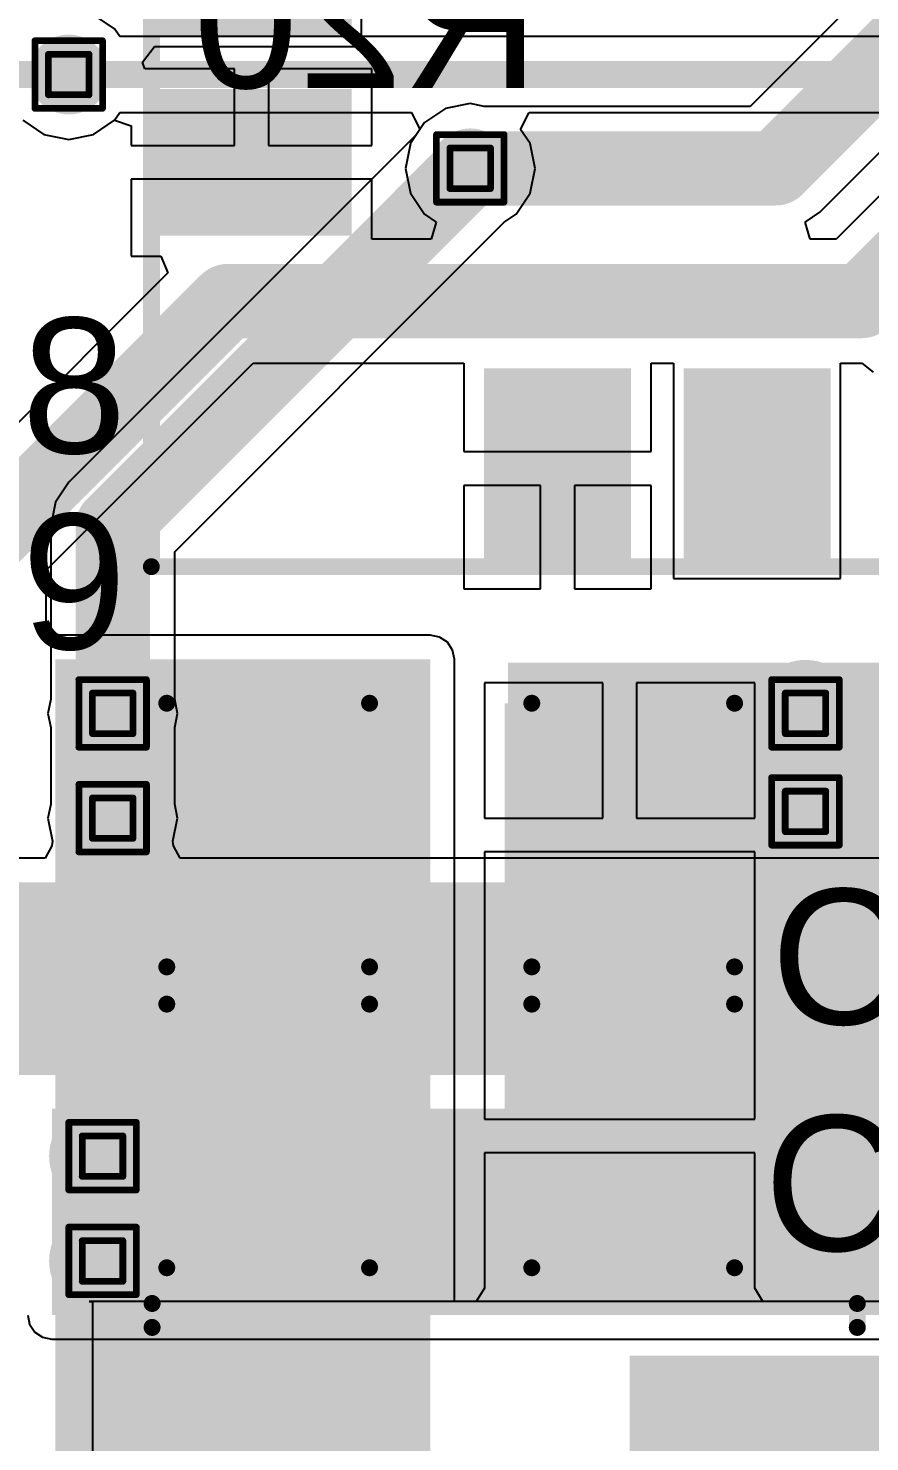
# Model space of a CAD drawing. Header units: inches. Extents: x -8 to 210, y -39 to 109.
# Drawn here: x 62.28 to 68.61, y 17.79 to 28.41 of the extents above; entities that cross this region are included whole.
import ezdxf

# ---------------------------------------------------------------- set-up
doc = ezdxf.new("R2010")
doc.units = ezdxf.units.IN
for name, color, linetype in [('Bottom Layer', 5, 'Continuous'), ('Bottom Overlay', 54, 'Continuous'), ('Bottom Solder', 6, 'Continuous'), ('Drill Drawing', 1, 'Continuous'), ('Top Layer', 1, 'Continuous'), ('Top Overlay', 2, 'Continuous'), ('Top Paste', 8, 'Continuous'), ('Top Solder', 216, 'Continuous'), ('Via Holes', 16, 'Continuous')]:
    doc.layers.add(name, color=color, linetype=linetype)
doc.styles.add('Arial', font='', dxfattribs={"height": 0.2})
doc.styles.get('Arial').set_extended_font_data('Arial')

# ---------------------------------------------------------------- blocks, each defined once
blk = doc.blocks.new('VLS5045EX_100M_H_12')
at = {"layer": 'Top Layer'}
for points in [[(-3.05, 2), (-1.05, 2), (-1.05, -2), (-3.05, -2)], [(1.05, 2), (3.05, 2), (3.05, -2), (1.05, -2)]]:
    blk.add_hatch(color=1, dxfattribs=at).paths.add_polyline_path(points)
at = {"layer": 'Top Paste'}
for points in [[(-3.05, 2), (-1.05, 2), (-1.05, -2), (-3.05, -2)], [(1.05, 2), (3.05, 2), (3.05, -2), (1.05, -2)]]:
    blk.add_hatch(color=8, dxfattribs=at).paths.add_polyline_path(points)
at = {"layer": 'Top Solder'}
for points in [[(-3.152, 2.102), (-0.948, 2.102), (-0.948, -2.102), (-3.152, -2.102)], [(0.948, 2.102), (3.152, 2.102), (3.152, -2.102), (0.948, -2.102)]]:
    blk.add_hatch(color=216, dxfattribs=at).paths.add_polyline_path(points)
at = {"layer": 'Top Overlay'}
for points in [[(2.65, 2.5, 0.127, 0.127, 0), (-2.65, 2.5, 0.127, 0.127, 0)], [(-2.65, 2.5, 0.127, 0.127, 0), (-2.65, 2.32, 0.127, 0.127, 0)], [(2.65, 2.5, 0.127, 0.127, 0), (2.65, 2.32, 0.127, 0.127, 0)], [(-2.65, -2.32, 0.127, 0.127, 0), (-2.65, -2.5, 0.127, 0.127, 0)], [(2.65, -2.32, 0.127, 0.127, 0), (2.65, -2.5, 0.127, 0.127, 0)], [(2.65, -2.5, 0.127, 0.127, 0), (-2.65, -2.5, 0.127, 0.127, 0)]]:
    blk.add_lwpolyline(points, format="xyseb", dxfattribs=at)
for points in [[(-2.682, 2.5, 0.0635, 0.0635, 1), (-2.618, 2.5, 0.0635, 0.0635, 1)], [(-2.682, 2.5, 0.0635, 0.0635, 1), (-2.618, 2.5, 0.0635, 0.0635, 1)], [(2.618, 2.5, 0.0635, 0.0635, 1), (2.682, 2.5, 0.0635, 0.0635, 1)], [(2.618, 2.5, 0.0635, 0.0635, 1), (2.682, 2.5, 0.0635, 0.0635, 1)], [(-2.682, 2.32, 0.0635, 0.0635, 1), (-2.618, 2.32, 0.0635, 0.0635, 1)], [(2.618, 2.32, 0.0635, 0.0635, 1), (2.682, 2.32, 0.0635, 0.0635, 1)], [(-2.682, -2.32, 0.0635, 0.0635, 1), (-2.618, -2.32, 0.0635, 0.0635, 1)], [(2.618, -2.32, 0.0635, 0.0635, 1), (2.682, -2.32, 0.0635, 0.0635, 1)], [(-2.682, -2.5, 0.0635, 0.0635, 1), (-2.618, -2.5, 0.0635, 0.0635, 1)], [(-2.682, -2.5, 0.0635, 0.0635, 1), (-2.618, -2.5, 0.0635, 0.0635, 1)], [(2.618, -2.5, 0.0635, 0.0635, 1), (2.682, -2.5, 0.0635, 0.0635, 1)], [(2.618, -2.5, 0.0635, 0.0635, 1), (2.682, -2.5, 0.0635, 0.0635, 1)]]:
    blk.add_lwpolyline(points, format="xyseb", close=True, dxfattribs=at)
blk = doc.blocks.new('SIM7500E_18')
at = {"layer": 'Top Layer'}
for points in [[(-0.75, -20.55), (0.55, -20.55), (0.55, -21.45), (-0.75, -21.45)], [(1.75, -23.95), (1.75, -22.65), (2.65, -22.65), (2.65, -23.95)], [(3.25, -23.95), (3.25, -22.65), (4.15, -22.65), (4.15, -23.95)]]:
    blk.add_hatch(color=1, dxfattribs=at).paths.add_polyline_path(points)
at = {"layer": 'Top Paste'}
for points in [[(-0.75, -20.55), (0.55, -20.55), (0.55, -21.45), (-0.75, -21.45)], [(1.75, -23.95), (1.75, -22.65), (2.65, -22.65), (2.65, -23.95)], [(3.25, -23.95), (3.25, -22.65), (4.15, -22.65), (4.15, -23.95)]]:
    blk.add_hatch(color=8, dxfattribs=at).paths.add_polyline_path(points)
at = {"layer": 'Top Solder'}
for points in [[(-0.852, -18.948), (0.652, -18.948), (0.652, -20.052), (-0.852, -20.052)], [(-0.852, -20.448), (0.652, -20.448), (0.652, -21.552), (-0.852, -21.552)], [(1.648, -24.052), (1.648, -22.548), (2.752, -22.548), (2.752, -24.052)], [(3.148, -24.052), (3.148, -22.548), (4.252, -22.548), (4.252, -24.052)]]:
    blk.add_hatch(color=216, dxfattribs=at).paths.add_polyline_path(points)
at = {"layer": 'Top Overlay'}
for points in [[(-0.852, -24.038, 0.127, 0.127, 0), (-0.852, 3.064, 0.127, 0.127, 0)], [(-0.852, -24.038, 0.127, 0.127, 0), (23.252, -24.038, 0.127, 0.127, 0)]]:
    blk.add_lwpolyline(points, format="xyseb", dxfattribs=at)
blk.add_lwpolyline([(-0.884, -24.038, 0.0635, 0.0635, 1), (-0.821, -24.038, 0.0635, 0.0635, 1)], format="xyseb", close=True, dxfattribs=at)
blk.add_lwpolyline([(-0.884, -24.038, 0.0635, 0.0635, 1), (-0.821, -24.038, 0.0635, 0.0635, 1)], format="xyseb", close=True, dxfattribs=at)
blk = doc.blocks.new('C___1206_150')
at = {"layer": 'Top Layer'}
for points in [[(-2.032, 0.889), (-0.508, 0.889), (-0.508, -0.889), (-2.032, -0.889)], [(0.508, 0.889), (2.032, 0.889), (2.032, -0.889), (0.508, -0.889)]]:
    blk.add_hatch(color=1, dxfattribs=at).paths.add_polyline_path(points)
at = {"layer": 'Top Paste'}
for points in [[(-2.032, 0.889), (-0.508, 0.889), (-0.508, -0.889), (-2.032, -0.889)], [(0.508, 0.889), (2.032, 0.889), (2.032, -0.889), (0.508, -0.889)]]:
    blk.add_hatch(color=8, dxfattribs=at).paths.add_polyline_path(points)
at = {"layer": 'Top Solder'}
for points in [[(-2.1336, 0.9906), (-0.4064, 0.9906), (-0.4064, -0.9906), (-2.1336, -0.9906)], [(0.4064, 0.9906), (2.1336, 0.9906), (2.1336, -0.9906), (0.4064, -0.9906)]]:
    blk.add_hatch(color=216, dxfattribs=at).paths.add_polyline_path(points)
at = {"layer": 'Top Overlay'}
for points in [[(-2.1336, 0.9906, 0.127, 0.127, 0), (-2.1336, -0.9906, 0.127, 0.127, 0)], [(-0.6096, 0.9906, 0.127, 0.127, 0), (-2.1336, 0.9906, 0.127, 0.127, 0)], [(2.1336, 0.9906, 0.127, 0.127, 0), (0.6096, 0.9906, 0.127, 0.127, 0)], [(2.1336, 0.9906, 0.127, 0.127, 0), (2.1336, -0.9906, 0.127, 0.127, 0)], [(-0.6096, -0.9906, 0.127, 0.127, 0), (-2.1336, -0.9906, 0.127, 0.127, 0)], [(2.1336, -0.9906, 0.127, 0.127, 0), (0.6096, -0.9906, 0.127, 0.127, 0)]]:
    blk.add_lwpolyline(points, format="xyseb", dxfattribs=at)
for points in [[(-2.16535, 0.9906, 0.0635, 0.0635, 1), (-2.10185, 0.9906, 0.0635, 0.0635, 1)], [(-2.16535, 0.9906, 0.0635, 0.0635, 1), (-2.10185, 0.9906, 0.0635, 0.0635, 1)], [(-0.64135, 0.9906, 0.0635, 0.0635, 1), (-0.57785, 0.9906, 0.0635, 0.0635, 1)], [(0.57785, 0.9906, 0.0635, 0.0635, 1), (0.64135, 0.9906, 0.0635, 0.0635, 1)], [(2.10185, 0.9906, 0.0635, 0.0635, 1), (2.16535, 0.9906, 0.0635, 0.0635, 1)], [(2.10185, 0.9906, 0.0635, 0.0635, 1), (2.16535, 0.9906, 0.0635, 0.0635, 1)], [(-2.16535, -0.9906, 0.0635, 0.0635, 1), (-2.10185, -0.9906, 0.0635, 0.0635, 1)], [(-2.16535, -0.9906, 0.0635, 0.0635, 1), (-2.10185, -0.9906, 0.0635, 0.0635, 1)], [(-0.64135, -0.9906, 0.0635, 0.0635, 1), (-0.57785, -0.9906, 0.0635, 0.0635, 1)], [(0.57785, -0.9906, 0.0635, 0.0635, 1), (0.64135, -0.9906, 0.0635, 0.0635, 1)], [(2.10185, -0.9906, 0.0635, 0.0635, 1), (2.16535, -0.9906, 0.0635, 0.0635, 1)], [(2.10185, -0.9906, 0.0635, 0.0635, 1), (2.16535, -0.9906, 0.0635, 0.0635, 1)]]:
    blk.add_lwpolyline(points, format="xyseb", close=True, dxfattribs=at)
blk = doc.blocks.new('C___1206_151')
at = {"layer": 'Top Layer'}
for points in [[(-2.032, 0.889), (-0.508, 0.889), (-0.508, -0.889), (-2.032, -0.889)], [(0.508, 0.889), (2.032, 0.889), (2.032, -0.889), (0.508, -0.889)]]:
    blk.add_hatch(color=1, dxfattribs=at).paths.add_polyline_path(points)
at = {"layer": 'Top Paste'}
for points in [[(-2.032, 0.889), (-0.508, 0.889), (-0.508, -0.889), (-2.032, -0.889)], [(0.508, 0.889), (2.032, 0.889), (2.032, -0.889), (0.508, -0.889)]]:
    blk.add_hatch(color=8, dxfattribs=at).paths.add_polyline_path(points)
at = {"layer": 'Top Solder'}
for points in [[(-2.1336, 0.9906), (-0.4064, 0.9906), (-0.4064, -0.9906), (-2.1336, -0.9906)], [(0.4064, 0.9906), (2.1336, 0.9906), (2.1336, -0.9906), (0.4064, -0.9906)]]:
    blk.add_hatch(color=216, dxfattribs=at).paths.add_polyline_path(points)
at = {"layer": 'Top Overlay'}
for points in [[(-0.6096, 0.9906, 0.127, 0.127, 0), (-2.1336, 0.9906, 0.127, 0.127, 0)], [(-2.1336, 0.9906, 0.127, 0.127, 0), (-2.1336, -0.9906, 0.127, 0.127, 0)], [(2.1336, 0.9906, 0.127, 0.127, 0), (0.6096, 0.9906, 0.127, 0.127, 0)], [(2.1336, 0.9906, 0.127, 0.127, 0), (2.1336, -0.9906, 0.127, 0.127, 0)], [(-0.6096, -0.9906, 0.127, 0.127, 0), (-2.1336, -0.9906, 0.127, 0.127, 0)], [(2.1336, -0.9906, 0.127, 0.127, 0), (0.6096, -0.9906, 0.127, 0.127, 0)]]:
    blk.add_lwpolyline(points, format="xyseb", dxfattribs=at)
for points in [[(-2.16535, 0.9906, 0.0635, 0.0635, 1), (-2.10185, 0.9906, 0.0635, 0.0635, 1)], [(-2.16535, 0.9906, 0.0635, 0.0635, 1), (-2.10185, 0.9906, 0.0635, 0.0635, 1)], [(-0.64135, 0.9906, 0.0635, 0.0635, 1), (-0.57785, 0.9906, 0.0635, 0.0635, 1)], [(0.57785, 0.9906, 0.0635, 0.0635, 1), (0.64135, 0.9906, 0.0635, 0.0635, 1)], [(2.10185, 0.9906, 0.0635, 0.0635, 1), (2.16535, 0.9906, 0.0635, 0.0635, 1)], [(2.10185, 0.9906, 0.0635, 0.0635, 1), (2.16535, 0.9906, 0.0635, 0.0635, 1)], [(-2.16535, -0.9906, 0.0635, 0.0635, 1), (-2.10185, -0.9906, 0.0635, 0.0635, 1)], [(-2.16535, -0.9906, 0.0635, 0.0635, 1), (-2.10185, -0.9906, 0.0635, 0.0635, 1)], [(-0.64135, -0.9906, 0.0635, 0.0635, 1), (-0.57785, -0.9906, 0.0635, 0.0635, 1)], [(0.57785, -0.9906, 0.0635, 0.0635, 1), (0.64135, -0.9906, 0.0635, 0.0635, 1)], [(2.10185, -0.9906, 0.0635, 0.0635, 1), (2.16535, -0.9906, 0.0635, 0.0635, 1)], [(2.10185, -0.9906, 0.0635, 0.0635, 1), (2.16535, -0.9906, 0.0635, 0.0635, 1)]]:
    blk.add_lwpolyline(points, format="xyseb", close=True, dxfattribs=at)

msp = doc.modelspace()

# ---------------------------------------------------------------- hatches: boundary and pattern name
at = {"layer": 'Bottom Layer'}
h = msp.add_hatch(color=5, dxfattribs=at)
edge = h.paths.add_edge_path()
edge.add_arc((62.586, 28.067), 0.3, 0, 360)
h = msp.add_hatch(color=5, dxfattribs=at)
edge = h.paths.add_edge_path()
edge.add_arc((65.603, 27.362), 0.3, 0, 360)
h = msp.add_hatch(color=5, dxfattribs=at)
edge = h.paths.add_edge_path()
edge.add_arc((62.916, 23.266), 0.3, 0, 360)
h = msp.add_hatch(color=5, dxfattribs=at)
edge = h.paths.add_edge_path()
edge.add_arc((68.123, 23.266), 0.3, 0, 360)
h = msp.add_hatch(color=5, dxfattribs=at)
edge = h.paths.add_edge_path()
edge.add_arc((62.916, 22.479), 0.3, 0, 360)
h = msp.add_hatch(color=5, dxfattribs=at)
edge = h.paths.add_edge_path()
edge.add_arc((68.123, 22.53), 0.3, 0, 360)
for points in [[(87.122, 20.549), (87.122, 21.996), (60.147, 21.996), (60.147, 20.549)], [(75.87, 18.745), (75.87, 20.295), (62.459, 20.295), (62.459, 18.745)]]:
    msp.add_hatch(color=5, dxfattribs=at).paths.add_polyline_path(points)
h = msp.add_hatch(color=5, dxfattribs=at)
edge = h.paths.add_edge_path()
edge.add_arc((62.84, 19.939), 0.3, 0, 360)
h = msp.add_hatch(color=5, dxfattribs=at)
edge = h.paths.add_edge_path()
edge.add_arc((62.84, 19.152), 0.3, 0, 360)
at = {"layer": 'Bottom Solder'}
h = msp.add_hatch(color=6, dxfattribs=at)
edge = h.paths.add_edge_path()
edge.add_arc((62.916, 23.266), 0.402, 0, 360)
h = msp.add_hatch(color=6, dxfattribs=at)
edge = h.paths.add_edge_path()
edge.add_arc((68.123, 23.266), 0.402, 0, 360)
h = msp.add_hatch(color=6, dxfattribs=at)
edge = h.paths.add_edge_path()
edge.add_arc((62.916, 22.479), 0.402, 0, 360)
h = msp.add_hatch(color=6, dxfattribs=at)
edge = h.paths.add_edge_path()
edge.add_arc((68.123, 22.53), 0.402, 0, 360)
h = msp.add_hatch(color=6, dxfattribs=at)
edge = h.paths.add_edge_path()
edge.add_arc((62.84, 19.939), 0.402, 0, 360)
h = msp.add_hatch(color=6, dxfattribs=at)
edge = h.paths.add_edge_path()
edge.add_arc((62.84, 19.152), 0.402, 0, 360)
at = {"layer": 'Top Layer'}
h = msp.add_hatch(color=1, dxfattribs=at)
edge = h.paths.add_edge_path()
edge.add_arc((62.586, 28.067), 0.3, 0, 360)
h = msp.add_hatch(color=1, dxfattribs=at)
edge = h.paths.add_edge_path()
edge.add_arc((65.603, 27.362), 0.3, 0, 360)
for points in [[(65.303, 23.673), (62.484, 23.673), (62.484, 13.284), (65.303, 13.284)], [(72.466, 23.647), (65.888, 23.647), (65.888, 18.745), (72.466, 18.745)], [(69.799, 18.44), (66.802, 18.44), (66.802, 14.224), (69.799, 14.224)]]:
    msp.add_hatch(color=1, dxfattribs=at).paths.add_polyline_path(points)
h = msp.add_hatch(color=1, dxfattribs=at)
edge = h.paths.add_edge_path()
edge.add_arc((62.916, 23.266), 0.3, 0, 360)
h = msp.add_hatch(color=1, dxfattribs=at)
edge = h.paths.add_edge_path()
edge.add_arc((68.123, 23.266), 0.3, 0, 360)
h = msp.add_hatch(color=1, dxfattribs=at)
edge = h.paths.add_edge_path()
edge.add_arc((62.916, 22.479), 0.3, 0, 360)
h = msp.add_hatch(color=1, dxfattribs=at)
edge = h.paths.add_edge_path()
edge.add_arc((68.123, 22.53), 0.3, 0, 360)
h = msp.add_hatch(color=1, dxfattribs=at)
edge = h.paths.add_edge_path()
edge.add_arc((62.84, 19.939), 0.3, 0, 360)
h = msp.add_hatch(color=1, dxfattribs=at)
edge = h.paths.add_edge_path()
edge.add_arc((62.84, 19.152), 0.3, 0, 360)
at = {"layer": 'Top Solder'}
h = msp.add_hatch(color=216, dxfattribs=at)
edge = h.paths.add_edge_path()
edge.add_arc((62.916, 23.266), 0.402, 0, 360)
h = msp.add_hatch(color=216, dxfattribs=at)
edge = h.paths.add_edge_path()
edge.add_arc((68.123, 23.266), 0.402, 0, 360)
h = msp.add_hatch(color=216, dxfattribs=at)
edge = h.paths.add_edge_path()
edge.add_arc((62.916, 22.479), 0.402, 0, 360)
h = msp.add_hatch(color=216, dxfattribs=at)
edge = h.paths.add_edge_path()
edge.add_arc((68.123, 22.53), 0.402, 0, 360)
h = msp.add_hatch(color=216, dxfattribs=at)
edge = h.paths.add_edge_path()
edge.add_arc((62.84, 19.939), 0.402, 0, 360)
h = msp.add_hatch(color=216, dxfattribs=at)
edge = h.paths.add_edge_path()
edge.add_arc((62.84, 19.152), 0.402, 0, 360)
at = {"layer": 'Via Holes'}
h = msp.add_hatch(color=7, dxfattribs=at)
edge = h.paths.add_edge_path()
edge.add_arc((62.586, 28.067), 0.15, 0, 360)
h = msp.add_hatch(color=7, dxfattribs=at)
edge = h.paths.add_edge_path()
edge.add_arc((65.603, 27.362), 0.15, 0, 360)
h = msp.add_hatch(color=7, dxfattribs=at)
edge = h.paths.add_edge_path()
edge.add_arc((62.916, 23.266), 0.15, 0, 360)
h = msp.add_hatch(color=7, dxfattribs=at)
edge = h.paths.add_edge_path()
edge.add_arc((68.123, 23.266), 0.15, 0, 360)
h = msp.add_hatch(color=7, dxfattribs=at)
edge = h.paths.add_edge_path()
edge.add_arc((62.916, 22.479), 0.15, 0, 360)
h = msp.add_hatch(color=7, dxfattribs=at)
edge = h.paths.add_edge_path()
edge.add_arc((68.123, 22.53), 0.15, 0, 360)
h = msp.add_hatch(color=7, dxfattribs=at)
edge = h.paths.add_edge_path()
edge.add_arc((62.84, 19.939), 0.15, 0, 360)
h = msp.add_hatch(color=7, dxfattribs=at)
edge = h.paths.add_edge_path()
edge.add_arc((62.84, 19.152), 0.15, 0, 360)

# ---------------------------------------------------------------- linework, layer by layer
at = {"layer": 'Bottom Layer'}
for p, q in [((62.93, 28.411), (62.808, 28.493)), ((62.97, 28.352), (62.93, 28.411)), ((78.474, 28.352), (62.97, 28.352)), ((62.93, 27.723), (62.97, 27.782)), ((62.97, 27.782), (65.161, 27.782)), ((65.161, 27.782), (65.225, 27.655)), ((65.982, 27.655), (66.046, 27.782)), ((66.046, 27.782), (77.43, 27.782)), ((62.241, 27.723), (62.399, 27.617)), ((62.399, 27.617), (62.586, 27.58)), ((62.586, 27.58), (62.772, 27.617)), ((65.199, 27.617), (62.586, 25.004)), ((62.772, 27.617), (62.93, 27.723)), ((65.225, 27.655), (65.199, 27.617)), ((66.053, 27.549), (65.982, 27.655)), ((66.091, 27.362), (66.053, 27.549)), ((66.053, 27.176), (66.091, 27.362)), ((65.948, 27.018), (66.053, 27.176)), ((65.858, 26.958), (65.948, 27.018)), ((63.382, 24.481), (65.858, 26.958)), ((62.586, 25.004), (62.485, 24.853)), ((62.485, 24.853), (62.45, 24.675)), ((62.45, 24.675), (62.45, 23.372)), ((63.382, 23.372), (63.382, 24.481)), ((62.45, 23.372), (62.429, 23.266)), ((63.403, 23.266), (63.382, 23.372)), ((62.429, 23.266), (62.45, 23.161)), ((63.382, 23.161), (63.403, 23.266)), ((62.45, 23.161), (62.45, 22.585)), ((63.382, 22.585), (63.382, 23.161)), ((62.45, 22.585), (62.429, 22.479)), ((63.403, 22.479), (63.382, 22.585)), ((62.429, 22.479), (62.463, 22.305)), ((63.368, 22.305), (63.403, 22.479)), ((62.458, 22.271), (62.408, 22.178)), ((62.463, 22.305), (62.458, 22.271)), ((63.374, 22.271), (63.368, 22.305)), ((63.424, 22.178), (63.374, 22.271)), ((62.408, 22.178), (62.132, 22.178)), ((84.286, 22.178), (63.424, 22.178)), ((62.277, 18.745), (62.291, 18.676)), ((62.291, 18.676), (62.33, 18.617)), ((62.33, 18.617), (62.389, 18.578)), ((62.389, 18.578), (62.459, 18.564)), ((62.459, 18.564), (73.758, 18.564))]:
    msp.add_line(p, q, dxfattribs=at)
for points in [[(62.586, 28.067, 0.203, 0.203, 0), (79.654, 28.067, 0.203, 0.203, 0)], [(62.916, 24.675, 0.559, 0.559, 0), (65.603, 27.362, 0.559, 0.559, 0)], [(62.916, 22.479, 0.559, 0.559, 0), (62.916, 24.675, 0.559, 0.559, 0)]]:
    msp.add_lwpolyline(points, format="xyseb", dxfattribs=at)
for points in [[(62.535, 28.067, 0.102, 0.102, 1), (62.636, 28.067, 0.102, 0.102, 1)], [(65.464, 27.362, 0.279, 0.279, 1), (65.743, 27.362, 0.279, 0.279, 1)], [(62.776, 24.675, 0.279, 0.279, 1), (63.055, 24.675, 0.279, 0.279, 1)], [(62.776, 24.675, 0.279, 0.279, 1), (63.055, 24.675, 0.279, 0.279, 1)], [(62.776, 22.479, 0.279, 0.279, 1), (63.055, 22.479, 0.279, 0.279, 1)]]:
    msp.add_lwpolyline(points, format="xyseb", close=True, dxfattribs=at)
at = {"layer": 'Drill Drawing'}
for points in [[(62.332, 28.321, 0.0508, 0.0508, 0), (62.84, 28.321, 0.0508, 0.0508, 0)], [(62.332, 27.813, 0.0508, 0.0508, 0), (62.332, 28.321, 0.0508, 0.0508, 0)], [(62.84, 27.813, 0.0508, 0.0508, 0), (62.84, 28.321, 0.0508, 0.0508, 0)], [(62.433, 28.219, 0.0508, 0.0508, 0), (62.738, 28.219, 0.0508, 0.0508, 0)], [(62.433, 27.915, 0.0508, 0.0508, 0), (62.433, 28.219, 0.0508, 0.0508, 0)], [(62.738, 27.915, 0.0508, 0.0508, 0), (62.738, 28.219, 0.0508, 0.0508, 0)], [(62.433, 27.915, 0.0508, 0.0508, 0), (62.738, 27.915, 0.0508, 0.0508, 0)], [(62.332, 27.813, 0.0508, 0.0508, 0), (62.84, 27.813, 0.0508, 0.0508, 0)], [(65.349, 27.616, 0.0508, 0.0508, 0), (65.857, 27.616, 0.0508, 0.0508, 0)], [(65.349, 27.108, 0.0508, 0.0508, 0), (65.349, 27.616, 0.0508, 0.0508, 0)], [(65.857, 27.108, 0.0508, 0.0508, 0), (65.857, 27.616, 0.0508, 0.0508, 0)], [(65.451, 27.515, 0.0508, 0.0508, 0), (65.756, 27.515, 0.0508, 0.0508, 0)], [(65.451, 27.21, 0.0508, 0.0508, 0), (65.451, 27.515, 0.0508, 0.0508, 0)], [(65.756, 27.21, 0.0508, 0.0508, 0), (65.756, 27.515, 0.0508, 0.0508, 0)], [(65.451, 27.21, 0.0508, 0.0508, 0), (65.756, 27.21, 0.0508, 0.0508, 0)], [(65.349, 27.108, 0.0508, 0.0508, 0), (65.857, 27.108, 0.0508, 0.0508, 0)], [(62.662, 23.52, 0.0508, 0.0508, 0), (63.17, 23.52, 0.0508, 0.0508, 0)], [(62.662, 23.012, 0.0508, 0.0508, 0), (62.662, 23.52, 0.0508, 0.0508, 0)], [(63.17, 23.012, 0.0508, 0.0508, 0), (63.17, 23.52, 0.0508, 0.0508, 0)], [(67.869, 23.52, 0.0508, 0.0508, 0), (68.377, 23.52, 0.0508, 0.0508, 0)], [(67.869, 23.012, 0.0508, 0.0508, 0), (67.869, 23.52, 0.0508, 0.0508, 0)], [(68.377, 23.012, 0.0508, 0.0508, 0), (68.377, 23.52, 0.0508, 0.0508, 0)], [(62.763, 23.419, 0.0508, 0.0508, 0), (63.068, 23.419, 0.0508, 0.0508, 0)], [(62.763, 23.114, 0.0508, 0.0508, 0), (62.763, 23.419, 0.0508, 0.0508, 0)], [(63.068, 23.114, 0.0508, 0.0508, 0), (63.068, 23.419, 0.0508, 0.0508, 0)], [(67.97, 23.419, 0.0508, 0.0508, 0), (68.275, 23.419, 0.0508, 0.0508, 0)], [(67.97, 23.114, 0.0508, 0.0508, 0), (67.97, 23.419, 0.0508, 0.0508, 0)], [(68.275, 23.114, 0.0508, 0.0508, 0), (68.275, 23.419, 0.0508, 0.0508, 0)], [(62.763, 23.114, 0.0508, 0.0508, 0), (63.068, 23.114, 0.0508, 0.0508, 0)], [(67.97, 23.114, 0.0508, 0.0508, 0), (68.275, 23.114, 0.0508, 0.0508, 0)], [(62.662, 23.012, 0.0508, 0.0508, 0), (63.17, 23.012, 0.0508, 0.0508, 0)], [(67.869, 23.012, 0.0508, 0.0508, 0), (68.377, 23.012, 0.0508, 0.0508, 0)], [(62.662, 22.733, 0.0508, 0.0508, 0), (63.17, 22.733, 0.0508, 0.0508, 0)], [(62.662, 22.225, 0.0508, 0.0508, 0), (62.662, 22.733, 0.0508, 0.0508, 0)], [(63.17, 22.225, 0.0508, 0.0508, 0), (63.17, 22.733, 0.0508, 0.0508, 0)], [(67.869, 22.784, 0.0508, 0.0508, 0), (68.377, 22.784, 0.0508, 0.0508, 0)], [(67.869, 22.276, 0.0508, 0.0508, 0), (67.869, 22.784, 0.0508, 0.0508, 0)], [(68.377, 22.276, 0.0508, 0.0508, 0), (68.377, 22.784, 0.0508, 0.0508, 0)], [(62.763, 22.631, 0.0508, 0.0508, 0), (63.068, 22.631, 0.0508, 0.0508, 0)], [(62.763, 22.327, 0.0508, 0.0508, 0), (62.763, 22.631, 0.0508, 0.0508, 0)], [(63.068, 22.327, 0.0508, 0.0508, 0), (63.068, 22.631, 0.0508, 0.0508, 0)], [(67.97, 22.682, 0.0508, 0.0508, 0), (68.275, 22.682, 0.0508, 0.0508, 0)], [(67.97, 22.377, 0.0508, 0.0508, 0), (67.97, 22.682, 0.0508, 0.0508, 0)], [(68.275, 22.377, 0.0508, 0.0508, 0), (68.275, 22.682, 0.0508, 0.0508, 0)], [(62.763, 22.327, 0.0508, 0.0508, 0), (63.068, 22.327, 0.0508, 0.0508, 0)], [(67.97, 22.377, 0.0508, 0.0508, 0), (68.275, 22.377, 0.0508, 0.0508, 0)], [(62.662, 22.225, 0.0508, 0.0508, 0), (63.17, 22.225, 0.0508, 0.0508, 0)], [(67.869, 22.276, 0.0508, 0.0508, 0), (68.377, 22.276, 0.0508, 0.0508, 0)], [(62.586, 20.193, 0.0508, 0.0508, 0), (63.094, 20.193, 0.0508, 0.0508, 0)], [(62.586, 19.685, 0.0508, 0.0508, 0), (62.586, 20.193, 0.0508, 0.0508, 0)], [(63.094, 19.685, 0.0508, 0.0508, 0), (63.094, 20.193, 0.0508, 0.0508, 0)], [(62.687, 20.091, 0.0508, 0.0508, 0), (62.992, 20.091, 0.0508, 0.0508, 0)], [(62.687, 19.787, 0.0508, 0.0508, 0), (62.687, 20.091, 0.0508, 0.0508, 0)], [(62.992, 19.787, 0.0508, 0.0508, 0), (62.992, 20.091, 0.0508, 0.0508, 0)], [(62.687, 19.787, 0.0508, 0.0508, 0), (62.992, 19.787, 0.0508, 0.0508, 0)], [(62.586, 19.685, 0.0508, 0.0508, 0), (63.094, 19.685, 0.0508, 0.0508, 0)], [(62.586, 19.406, 0.0508, 0.0508, 0), (63.094, 19.406, 0.0508, 0.0508, 0)], [(62.586, 18.898, 0.0508, 0.0508, 0), (62.586, 19.406, 0.0508, 0.0508, 0)], [(63.094, 18.898, 0.0508, 0.0508, 0), (63.094, 19.406, 0.0508, 0.0508, 0)], [(62.687, 19.304, 0.0508, 0.0508, 0), (62.992, 19.304, 0.0508, 0.0508, 0)], [(62.687, 18.999, 0.0508, 0.0508, 0), (62.687, 19.304, 0.0508, 0.0508, 0)], [(62.992, 18.999, 0.0508, 0.0508, 0), (62.992, 19.304, 0.0508, 0.0508, 0)], [(62.687, 18.999, 0.0508, 0.0508, 0), (62.992, 18.999, 0.0508, 0.0508, 0)], [(62.586, 18.898, 0.0508, 0.0508, 0), (63.094, 18.898, 0.0508, 0.0508, 0)]]:
    msp.add_lwpolyline(points, format="xyseb", dxfattribs=at)
for points in [[(62.319, 28.321, 0.0254, 0.0254, 1), (62.344, 28.321, 0.0254, 0.0254, 1)], [(62.319, 28.321, 0.0254, 0.0254, 1), (62.344, 28.321, 0.0254, 0.0254, 1)], [(62.827, 28.321, 0.0254, 0.0254, 1), (62.852, 28.321, 0.0254, 0.0254, 1)], [(62.827, 28.321, 0.0254, 0.0254, 1), (62.852, 28.321, 0.0254, 0.0254, 1)], [(62.42, 28.219, 0.0254, 0.0254, 1), (62.446, 28.219, 0.0254, 0.0254, 1)], [(62.42, 28.219, 0.0254, 0.0254, 1), (62.446, 28.219, 0.0254, 0.0254, 1)], [(62.725, 28.219, 0.0254, 0.0254, 1), (62.751, 28.219, 0.0254, 0.0254, 1)], [(62.725, 28.219, 0.0254, 0.0254, 1), (62.751, 28.219, 0.0254, 0.0254, 1)], [(62.42, 27.915, 0.0254, 0.0254, 1), (62.446, 27.915, 0.0254, 0.0254, 1)], [(62.42, 27.915, 0.0254, 0.0254, 1), (62.446, 27.915, 0.0254, 0.0254, 1)], [(62.725, 27.915, 0.0254, 0.0254, 1), (62.751, 27.915, 0.0254, 0.0254, 1)], [(62.725, 27.915, 0.0254, 0.0254, 1), (62.751, 27.915, 0.0254, 0.0254, 1)], [(62.319, 27.813, 0.0254, 0.0254, 1), (62.344, 27.813, 0.0254, 0.0254, 1)], [(62.319, 27.813, 0.0254, 0.0254, 1), (62.344, 27.813, 0.0254, 0.0254, 1)], [(62.827, 27.813, 0.0254, 0.0254, 1), (62.852, 27.813, 0.0254, 0.0254, 1)], [(62.827, 27.813, 0.0254, 0.0254, 1), (62.852, 27.813, 0.0254, 0.0254, 1)], [(65.337, 27.616, 0.0254, 0.0254, 1), (65.362, 27.616, 0.0254, 0.0254, 1)], [(65.337, 27.616, 0.0254, 0.0254, 1), (65.362, 27.616, 0.0254, 0.0254, 1)], [(65.845, 27.616, 0.0254, 0.0254, 1), (65.87, 27.616, 0.0254, 0.0254, 1)], [(65.845, 27.616, 0.0254, 0.0254, 1), (65.87, 27.616, 0.0254, 0.0254, 1)], [(65.438, 27.515, 0.0254, 0.0254, 1), (65.464, 27.515, 0.0254, 0.0254, 1)], [(65.438, 27.515, 0.0254, 0.0254, 1), (65.464, 27.515, 0.0254, 0.0254, 1)], [(65.743, 27.515, 0.0254, 0.0254, 1), (65.768, 27.515, 0.0254, 0.0254, 1)], [(65.743, 27.515, 0.0254, 0.0254, 1), (65.768, 27.515, 0.0254, 0.0254, 1)], [(65.438, 27.21, 0.0254, 0.0254, 1), (65.464, 27.21, 0.0254, 0.0254, 1)], [(65.438, 27.21, 0.0254, 0.0254, 1), (65.464, 27.21, 0.0254, 0.0254, 1)], [(65.743, 27.21, 0.0254, 0.0254, 1), (65.768, 27.21, 0.0254, 0.0254, 1)], [(65.743, 27.21, 0.0254, 0.0254, 1), (65.768, 27.21, 0.0254, 0.0254, 1)], [(65.337, 27.108, 0.0254, 0.0254, 1), (65.362, 27.108, 0.0254, 0.0254, 1)], [(65.337, 27.108, 0.0254, 0.0254, 1), (65.362, 27.108, 0.0254, 0.0254, 1)], [(65.845, 27.108, 0.0254, 0.0254, 1), (65.87, 27.108, 0.0254, 0.0254, 1)], [(65.845, 27.108, 0.0254, 0.0254, 1), (65.87, 27.108, 0.0254, 0.0254, 1)], [(62.649, 23.52, 0.0254, 0.0254, 1), (62.674, 23.52, 0.0254, 0.0254, 1)], [(62.649, 23.52, 0.0254, 0.0254, 1), (62.674, 23.52, 0.0254, 0.0254, 1)], [(63.157, 23.52, 0.0254, 0.0254, 1), (63.182, 23.52, 0.0254, 0.0254, 1)], [(63.157, 23.52, 0.0254, 0.0254, 1), (63.182, 23.52, 0.0254, 0.0254, 1)], [(67.856, 23.52, 0.0254, 0.0254, 1), (67.881, 23.52, 0.0254, 0.0254, 1)], [(67.856, 23.52, 0.0254, 0.0254, 1), (67.881, 23.52, 0.0254, 0.0254, 1)], [(68.364, 23.52, 0.0254, 0.0254, 1), (68.389, 23.52, 0.0254, 0.0254, 1)], [(68.364, 23.52, 0.0254, 0.0254, 1), (68.389, 23.52, 0.0254, 0.0254, 1)], [(62.751, 23.419, 0.0254, 0.0254, 1), (62.776, 23.419, 0.0254, 0.0254, 1)], [(62.751, 23.419, 0.0254, 0.0254, 1), (62.776, 23.419, 0.0254, 0.0254, 1)], [(63.055, 23.419, 0.0254, 0.0254, 1), (63.081, 23.419, 0.0254, 0.0254, 1)], [(63.055, 23.419, 0.0254, 0.0254, 1), (63.081, 23.419, 0.0254, 0.0254, 1)], [(67.958, 23.419, 0.0254, 0.0254, 1), (67.983, 23.419, 0.0254, 0.0254, 1)], [(67.958, 23.419, 0.0254, 0.0254, 1), (67.983, 23.419, 0.0254, 0.0254, 1)], [(68.263, 23.419, 0.0254, 0.0254, 1), (68.288, 23.419, 0.0254, 0.0254, 1)], [(68.263, 23.419, 0.0254, 0.0254, 1), (68.288, 23.419, 0.0254, 0.0254, 1)], [(62.751, 23.114, 0.0254, 0.0254, 1), (62.776, 23.114, 0.0254, 0.0254, 1)], [(62.751, 23.114, 0.0254, 0.0254, 1), (62.776, 23.114, 0.0254, 0.0254, 1)], [(63.055, 23.114, 0.0254, 0.0254, 1), (63.081, 23.114, 0.0254, 0.0254, 1)], [(63.055, 23.114, 0.0254, 0.0254, 1), (63.081, 23.114, 0.0254, 0.0254, 1)], [(67.958, 23.114, 0.0254, 0.0254, 1), (67.983, 23.114, 0.0254, 0.0254, 1)], [(67.958, 23.114, 0.0254, 0.0254, 1), (67.983, 23.114, 0.0254, 0.0254, 1)], [(68.263, 23.114, 0.0254, 0.0254, 1), (68.288, 23.114, 0.0254, 0.0254, 1)], [(68.263, 23.114, 0.0254, 0.0254, 1), (68.288, 23.114, 0.0254, 0.0254, 1)], [(62.649, 23.012, 0.0254, 0.0254, 1), (62.674, 23.012, 0.0254, 0.0254, 1)], [(62.649, 23.012, 0.0254, 0.0254, 1), (62.674, 23.012, 0.0254, 0.0254, 1)], [(63.157, 23.012, 0.0254, 0.0254, 1), (63.182, 23.012, 0.0254, 0.0254, 1)], [(63.157, 23.012, 0.0254, 0.0254, 1), (63.182, 23.012, 0.0254, 0.0254, 1)], [(67.856, 23.012, 0.0254, 0.0254, 1), (67.881, 23.012, 0.0254, 0.0254, 1)], [(67.856, 23.012, 0.0254, 0.0254, 1), (67.881, 23.012, 0.0254, 0.0254, 1)], [(68.364, 23.012, 0.0254, 0.0254, 1), (68.389, 23.012, 0.0254, 0.0254, 1)], [(68.364, 23.012, 0.0254, 0.0254, 1), (68.389, 23.012, 0.0254, 0.0254, 1)], [(62.649, 22.733, 0.0254, 0.0254, 1), (62.674, 22.733, 0.0254, 0.0254, 1)], [(62.649, 22.733, 0.0254, 0.0254, 1), (62.674, 22.733, 0.0254, 0.0254, 1)], [(63.157, 22.733, 0.0254, 0.0254, 1), (63.182, 22.733, 0.0254, 0.0254, 1)], [(63.157, 22.733, 0.0254, 0.0254, 1), (63.182, 22.733, 0.0254, 0.0254, 1)], [(67.856, 22.784, 0.0254, 0.0254, 1), (67.881, 22.784, 0.0254, 0.0254, 1)], [(67.856, 22.784, 0.0254, 0.0254, 1), (67.881, 22.784, 0.0254, 0.0254, 1)], [(68.364, 22.784, 0.0254, 0.0254, 1), (68.389, 22.784, 0.0254, 0.0254, 1)], [(68.364, 22.784, 0.0254, 0.0254, 1), (68.389, 22.784, 0.0254, 0.0254, 1)], [(62.751, 22.631, 0.0254, 0.0254, 1), (62.776, 22.631, 0.0254, 0.0254, 1)], [(62.751, 22.631, 0.0254, 0.0254, 1), (62.776, 22.631, 0.0254, 0.0254, 1)], [(63.055, 22.631, 0.0254, 0.0254, 1), (63.081, 22.631, 0.0254, 0.0254, 1)], [(63.055, 22.631, 0.0254, 0.0254, 1), (63.081, 22.631, 0.0254, 0.0254, 1)], [(67.958, 22.682, 0.0254, 0.0254, 1), (67.983, 22.682, 0.0254, 0.0254, 1)], [(67.958, 22.682, 0.0254, 0.0254, 1), (67.983, 22.682, 0.0254, 0.0254, 1)], [(68.263, 22.682, 0.0254, 0.0254, 1), (68.288, 22.682, 0.0254, 0.0254, 1)], [(68.263, 22.682, 0.0254, 0.0254, 1), (68.288, 22.682, 0.0254, 0.0254, 1)], [(62.751, 22.327, 0.0254, 0.0254, 1), (62.776, 22.327, 0.0254, 0.0254, 1)], [(62.751, 22.327, 0.0254, 0.0254, 1), (62.776, 22.327, 0.0254, 0.0254, 1)], [(63.055, 22.327, 0.0254, 0.0254, 1), (63.081, 22.327, 0.0254, 0.0254, 1)], [(63.055, 22.327, 0.0254, 0.0254, 1), (63.081, 22.327, 0.0254, 0.0254, 1)], [(67.958, 22.377, 0.0254, 0.0254, 1), (67.983, 22.377, 0.0254, 0.0254, 1)], [(67.958, 22.377, 0.0254, 0.0254, 1), (67.983, 22.377, 0.0254, 0.0254, 1)], [(68.263, 22.377, 0.0254, 0.0254, 1), (68.288, 22.377, 0.0254, 0.0254, 1)], [(68.263, 22.377, 0.0254, 0.0254, 1), (68.288, 22.377, 0.0254, 0.0254, 1)], [(62.649, 22.225, 0.0254, 0.0254, 1), (62.674, 22.225, 0.0254, 0.0254, 1)], [(62.649, 22.225, 0.0254, 0.0254, 1), (62.674, 22.225, 0.0254, 0.0254, 1)], [(63.157, 22.225, 0.0254, 0.0254, 1), (63.182, 22.225, 0.0254, 0.0254, 1)], [(63.157, 22.225, 0.0254, 0.0254, 1), (63.182, 22.225, 0.0254, 0.0254, 1)], [(67.856, 22.276, 0.0254, 0.0254, 1), (67.881, 22.276, 0.0254, 0.0254, 1)], [(67.856, 22.276, 0.0254, 0.0254, 1), (67.881, 22.276, 0.0254, 0.0254, 1)], [(68.364, 22.276, 0.0254, 0.0254, 1), (68.389, 22.276, 0.0254, 0.0254, 1)], [(68.364, 22.276, 0.0254, 0.0254, 1), (68.389, 22.276, 0.0254, 0.0254, 1)], [(62.573, 20.193, 0.0254, 0.0254, 1), (62.598, 20.193, 0.0254, 0.0254, 1)], [(62.573, 20.193, 0.0254, 0.0254, 1), (62.598, 20.193, 0.0254, 0.0254, 1)], [(63.081, 20.193, 0.0254, 0.0254, 1), (63.106, 20.193, 0.0254, 0.0254, 1)], [(63.081, 20.193, 0.0254, 0.0254, 1), (63.106, 20.193, 0.0254, 0.0254, 1)], [(62.674, 20.091, 0.0254, 0.0254, 1), (62.7, 20.091, 0.0254, 0.0254, 1)], [(62.674, 20.091, 0.0254, 0.0254, 1), (62.7, 20.091, 0.0254, 0.0254, 1)], [(62.979, 20.091, 0.0254, 0.0254, 1), (63.005, 20.091, 0.0254, 0.0254, 1)], [(62.979, 20.091, 0.0254, 0.0254, 1), (63.005, 20.091, 0.0254, 0.0254, 1)], [(62.674, 19.787, 0.0254, 0.0254, 1), (62.7, 19.787, 0.0254, 0.0254, 1)], [(62.674, 19.787, 0.0254, 0.0254, 1), (62.7, 19.787, 0.0254, 0.0254, 1)], [(62.979, 19.787, 0.0254, 0.0254, 1), (63.005, 19.787, 0.0254, 0.0254, 1)], [(62.979, 19.787, 0.0254, 0.0254, 1), (63.005, 19.787, 0.0254, 0.0254, 1)], [(62.573, 19.685, 0.0254, 0.0254, 1), (62.598, 19.685, 0.0254, 0.0254, 1)], [(62.573, 19.685, 0.0254, 0.0254, 1), (62.598, 19.685, 0.0254, 0.0254, 1)], [(63.081, 19.685, 0.0254, 0.0254, 1), (63.106, 19.685, 0.0254, 0.0254, 1)], [(63.081, 19.685, 0.0254, 0.0254, 1), (63.106, 19.685, 0.0254, 0.0254, 1)], [(62.573, 19.406, 0.0254, 0.0254, 1), (62.598, 19.406, 0.0254, 0.0254, 1)], [(62.573, 19.406, 0.0254, 0.0254, 1), (62.598, 19.406, 0.0254, 0.0254, 1)], [(63.081, 19.406, 0.0254, 0.0254, 1), (63.106, 19.406, 0.0254, 0.0254, 1)], [(63.081, 19.406, 0.0254, 0.0254, 1), (63.106, 19.406, 0.0254, 0.0254, 1)], [(62.674, 19.304, 0.0254, 0.0254, 1), (62.7, 19.304, 0.0254, 0.0254, 1)], [(62.674, 19.304, 0.0254, 0.0254, 1), (62.7, 19.304, 0.0254, 0.0254, 1)], [(62.979, 19.304, 0.0254, 0.0254, 1), (63.005, 19.304, 0.0254, 0.0254, 1)], [(62.979, 19.304, 0.0254, 0.0254, 1), (63.005, 19.304, 0.0254, 0.0254, 1)], [(62.674, 18.999, 0.0254, 0.0254, 1), (62.7, 18.999, 0.0254, 0.0254, 1)], [(62.674, 18.999, 0.0254, 0.0254, 1), (62.7, 18.999, 0.0254, 0.0254, 1)], [(62.979, 18.999, 0.0254, 0.0254, 1), (63.005, 18.999, 0.0254, 0.0254, 1)], [(62.979, 18.999, 0.0254, 0.0254, 1), (63.005, 18.999, 0.0254, 0.0254, 1)], [(62.573, 18.898, 0.0254, 0.0254, 1), (62.598, 18.898, 0.0254, 0.0254, 1)], [(62.573, 18.898, 0.0254, 0.0254, 1), (62.598, 18.898, 0.0254, 0.0254, 1)], [(63.081, 18.898, 0.0254, 0.0254, 1), (63.106, 18.898, 0.0254, 0.0254, 1)], [(63.081, 18.898, 0.0254, 0.0254, 1), (63.106, 18.898, 0.0254, 0.0254, 1)]]:
    msp.add_lwpolyline(points, format="xyseb", close=True, dxfattribs=at)
at = {"layer": 'Top Layer'}
for p, q in [((83.213, 41.69), (68.354, 26.831)), ((78.248, 38.369), (67.707, 27.828)), ((68.23, 27.033), (79.044, 37.847)), ((64.787, 28.279), (64.787, 29.534)), ((63.139, 28.16), (63.231, 28.279)), ((63.231, 28.279), (64.787, 28.279)), ((63.157, 28.111), (63.139, 28.16)), ((63.832, 28.111), (63.157, 28.111)), ((63.832, 27.534), (63.832, 28.111)), ((64.863, 28.111), (64.086, 28.111)), ((64.086, 28.111), (64.086, 27.534)), ((64.863, 27.534), (64.863, 28.111)), ((65.603, 27.849), (65.417, 27.812)), ((65.709, 27.828), (65.603, 27.849)), ((65.417, 27.812), (65.259, 27.707)), ((67.707, 27.828), (65.709, 27.828)), ((62.241, 27.723), (62.399, 27.617)), ((62.399, 27.617), (62.586, 27.58)), ((62.586, 27.58), (62.772, 27.617)), ((62.772, 27.617), (62.93, 27.723)), ((62.93, 27.723), (63.055, 27.681)), ((63.055, 27.681), (63.055, 27.534)), ((65.259, 27.707), (65.153, 27.549)), ((63.055, 27.534), (63.832, 27.534)), ((64.086, 27.534), (64.863, 27.534)), ((65.153, 27.549), (65.116, 27.362)), ((65.116, 27.362), (65.153, 27.176)), ((64.863, 27.28), (63.055, 27.28)), ((63.055, 27.28), (63.055, 26.703)), ((64.863, 26.831), (64.863, 27.28)), ((65.153, 27.176), (65.259, 27.018)), ((65.259, 27.018), (65.348, 26.958)), ((68.119, 26.958), (68.23, 27.033)), ((65.348, 26.958), (65.309, 26.831)), ((68.158, 26.831), (68.119, 26.958)), ((65.309, 26.831), (64.863, 26.831)), ((68.354, 26.831), (68.158, 26.831)), ((63.055, 26.703), (63.278, 26.703)), ((63.278, 26.703), (63.331, 26.576)), ((63.331, 26.576), (61.767, 25.012)), ((62.417, 24.343), (63.972, 25.899)), ((63.972, 25.899), (65.555, 25.899)), ((65.555, 25.899), (65.555, 25.234)), ((66.963, 25.234), (66.963, 25.899)), ((66.963, 25.899), (67.131, 25.899)), ((67.131, 25.899), (67.131, 24.279)), ((68.387, 24.279), (68.387, 25.899)), ((68.387, 25.899), (68.547, 25.899)), ((68.547, 25.899), (68.631, 25.83)), ((65.555, 25.234), (66.259, 25.234)), ((66.259, 25.234), (66.963, 25.234)), ((66.132, 24.98), (65.555, 24.98)), ((65.555, 24.98), (65.555, 24.203)), ((66.132, 24.203), (66.132, 24.98)), ((66.963, 24.98), (66.386, 24.98)), ((66.386, 24.98), (66.386, 24.203)), ((66.963, 24.203), (66.963, 24.98)), ((62.417, 23.909), (62.417, 24.343)), ((67.131, 24.279), (68.387, 24.279)), ((65.555, 24.203), (66.132, 24.203)), ((66.386, 24.203), (66.963, 24.203)), ((62.484, 23.854), (62.417, 23.909)), ((65.303, 23.854), (62.484, 23.854)), ((65.373, 23.84), (65.303, 23.854)), ((65.432, 23.801), (65.373, 23.84)), ((65.471, 23.742), (65.432, 23.801)), ((65.485, 23.673), (65.471, 23.742)), ((65.485, 18.847), (65.485, 23.673)), ((66.599, 23.495), (65.71, 23.495)), ((65.71, 23.495), (65.71, 22.479)), ((66.599, 22.479), (66.599, 23.495)), ((67.742, 23.495), (66.853, 23.495)), ((66.853, 23.495), (66.853, 22.479)), ((67.742, 22.479), (67.742, 23.495)), ((65.71, 22.479), (66.599, 22.479)), ((66.853, 22.479), (67.742, 22.479)), ((66.726, 22.225), (65.71, 22.225)), ((65.71, 22.225), (65.71, 21.209)), ((67.742, 22.225), (66.726, 22.225)), ((67.742, 21.209), (67.742, 22.225)), ((65.71, 21.209), (65.71, 20.218)), ((67.742, 20.218), (67.742, 21.209)), ((65.71, 20.218), (66.726, 20.218)), ((66.726, 20.218), (67.742, 20.218)), ((66.726, 19.964), (65.71, 19.964)), ((65.71, 19.964), (65.71, 18.974)), ((67.742, 19.964), (66.726, 19.964)), ((67.742, 18.974), (67.742, 19.964)), ((65.71, 18.948), (65.648, 18.847)), ((65.71, 18.974), (65.71, 18.948)), ((67.742, 18.948), (67.742, 18.974)), ((67.803, 18.847), (67.742, 18.948)), ((62.738, 18.847), (62.763, 18.847)), ((69.113, 18.847), (62.738, 18.847)), ((62.763, 18.847), (62.763, 13.799)), ((65.648, 18.847), (65.485, 18.847)), ((69.113, 18.847), (67.803, 18.847))]:
    msp.add_line(p, q, dxfattribs=at)
for points in [[(68.547, 26.365, 0.559, 0.559, 0), (83.617, 41.435, 0.559, 0.559, 0)], [(67.901, 27.362, 0.559, 0.559, 0), (78.715, 38.176, 0.559, 0.559, 0)], [(60.985, 28.067, 0.203, 0.203, 0), (62.586, 28.067, 0.203, 0.203, 0)], [(65.603, 27.362, 0.559, 0.559, 0), (67.901, 27.362, 0.559, 0.559, 0)], [(61.951, 24.536, 0.559, 0.559, 0), (63.779, 26.365, 0.559, 0.559, 0)], [(63.779, 26.365, 0.559, 0.559, 0), (68.547, 26.365, 0.559, 0.559, 0)]]:
    msp.add_lwpolyline(points, format="xyseb", dxfattribs=at)
for points in [[(62.535, 28.067, 0.102, 0.102, 1), (62.636, 28.067, 0.102, 0.102, 1)], [(65.464, 27.362, 0.279, 0.279, 1), (65.743, 27.362, 0.279, 0.279, 1)], [(67.761, 27.362, 0.279, 0.279, 1), (68.04, 27.362, 0.279, 0.279, 1)], [(67.761, 27.362, 0.279, 0.279, 1), (68.04, 27.362, 0.279, 0.279, 1)], [(63.64, 26.365, 0.279, 0.279, 1), (63.919, 26.365, 0.279, 0.279, 1)], [(63.64, 26.365, 0.279, 0.279, 1), (63.919, 26.365, 0.279, 0.279, 1)], [(68.407, 26.365, 0.279, 0.279, 1), (68.686, 26.365, 0.279, 0.279, 1)], [(68.407, 26.365, 0.279, 0.279, 1), (68.686, 26.365, 0.279, 0.279, 1)]]:
    msp.add_lwpolyline(points, format="xyseb", close=True, dxfattribs=at)

# ---------------------------------------------------------------- block references
msp.add_blockref('SIM7500E_18', (64.059, 48.407))
at = {"rotation": 180}
for name, p in [('C___1206_150', (65.456, 22.352)), ('C___1206_151', (65.456, 20.091)), ('VLS5045EX_100M_H_12', (65.862, 16.332))]:
    msp.add_blockref(name, p, dxfattribs=at)

# ---------------------------------------------------------------- texts
at = {"layer": 'Bottom Overlay', "style": 'Arial', "text_generation_flag": 2}
msp.add_text('R20', height=1.016, dxfattribs=at).set_placement((66.124, 27.966))
at = {"layer": 'Top Overlay', "style": 'Arial'}
for s, p in [('C8', (61.206, 25.222)), ('C9', (61.206, 23.749)), ('C6', (67.861, 20.93)), ('C5', (67.81, 19.228))]:
    msp.add_text(s, height=1.016, dxfattribs=at).set_placement(p)

doc.saveas('drawing.dxf')
